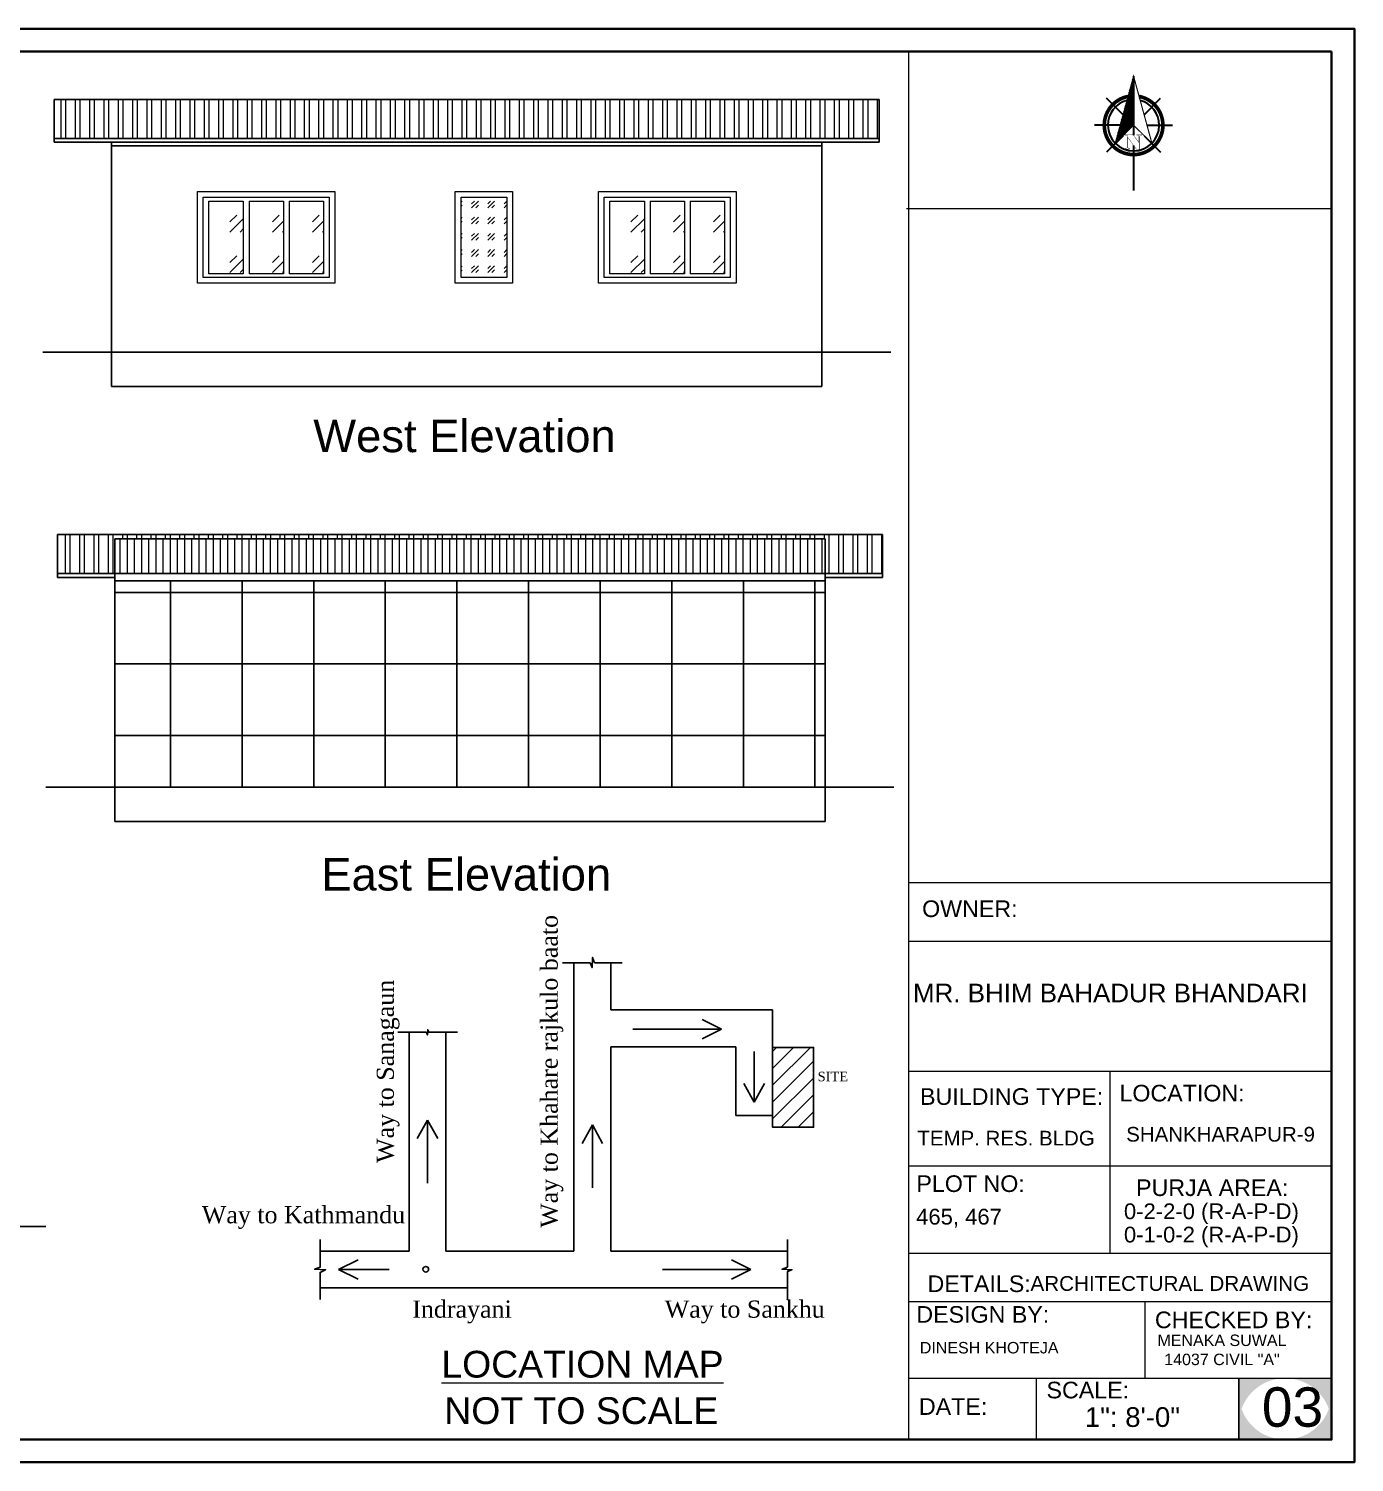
# Model space of a CAD drawing. Header units: inches. Extents: x 54699 to 80583, y -8431 to -3547.
# Drawn here: x 75871 to 76566, y -8431 to -7681 of the extents above; entities that cross this region are included whole.
import ezdxf

# ---------------------------------------------------------------- set-up
doc = ezdxf.new("R2010")
doc.units = ezdxf.units.IN
doc.header["$LTSCALE"] = 0.5
doc.header["$MEASUREMENT"] = 0
for name, color, linetype, lineweight in [('1', 7, 'Continuous', 25), ('DIM_LINE', 173, 'Continuous', 20), ('Dimention', 5, 'Continuous', 20), ('door', 202, 'Continuous', 5), ('Siteplan', 7, 'Continuous', 30), ('steps', 253, 'Continuous', 20), ('TEXT', 220, 'Continuous', 9), ('Toilet', 7, 'Continuous', 25)]:
    doc.layers.add(name, color=color, linetype=linetype, lineweight=lineweight)
doc.layers.add('Normal Wall', color=7, linetype='Continuous', lineweight=35, true_color=0xffaf89)
doc.layers.add('Rear Wall', color=7, linetype='Continuous', lineweight=20, true_color=0xd4e480)
doc.layers.add('REBARS', color=5, linetype='Continuous')
doc.styles.get("Standard").update_dxf_attribs({"font": 'arial.ttf'})
doc.styles.add('SwissBT', font='swiss.ttf', dxfattribs={"height": 12})

# ---------------------------------------------------------------- blocks, each defined once
blk = doc.blocks.new('*X743')
at = {"color": 0}
for p, q in [((146.95, -410.95), (147.62, -410.29)), ((147.15, -410.22), (147.62, -409.76)), ((147.35, -409.49), (147.62, -409.23)), ((147.55, -408.76), (147.62, -408.7)), ((145.56, -416.06), (147.62, -414)), ((145.76, -415.33), (147.62, -413.47)), ((145.96, -414.6), (147.62, -412.94)), ((146.16, -413.87), (147.62, -412.41)), ((146.36, -413.14), (147.62, -411.88)), ((146.55, -412.41), (147.62, -411.35)), ((146.75, -411.68), (147.62, -410.82)), ((143.96, -421.9), (147.62, -418.24)), ((144.16, -421.17), (147.62, -417.71)), ((144.36, -420.44), (147.62, -417.18)), ((144.56, -419.71), (147.62, -416.65)), ((144.76, -418.98), (147.62, -416.12)), ((144.96, -418.25), (147.62, -415.59)), ((145.16, -417.52), (147.62, -415.06)), ((145.36, -416.79), (147.62, -414.53)), ((142.76, -426.28), (147.62, -421.42)), ((142.96, -425.55), (147.62, -420.89)), ((143.16, -424.82), (147.62, -420.36)), ((143.36, -424.09), (147.62, -419.83)), ((143.56, -423.36), (147.62, -419.3)), ((143.76, -422.63), (147.62, -418.77))]:
    blk.add_line(p, q, dxfattribs=at)
blk = doc.blocks.new('NORTH_15')
for p, q in [((0, 3.66), (0, 10.62)), ((-2.87, 2.87), (-7.37, 7.37)), ((2.87, 2.87), (7.37, 7.37)), ((-13.37, 0), (2.72, 0)), ((5.49, 0), (17.83, 0)), ((-2.87, -2.87), (-7.37, -7.37)), ((0, -3.66), (0, -10.62)), ((2.87, -2.87), (7.37, -7.37))]:
    blk.add_line(p, q)
at = {"const_width": 1}
for points in [[(0, -8, 1), (0, 8, 0.359415), (-7.86, 1.52, 1)], [(-7.86, -1.52, 0.359415), (0, -8, 1)]]:
    blk.add_lwpolyline(points, format="xyb", dxfattribs=at)
for points, const_width in [([(4.96, -5.01), (-13.37, 0), (4.9, 5), (0, 0), (4.96, -5.01)], 0.3), ([(5.93, -1.55), (6, -1.55), (6.07, -1.54), (6.13, -1.53), (6.17, -1.52), (6.22, -1.51), (6.26, -1.49), (6.28, -1.47), (6.3, -1.45), (6.32, -1.42), (6.33, -1.39), (6.35, -1.34), (6.36, -1.29), (6.37, -1.23), (6.38, -1.16), (6.38, -1.08), (6.38, -1), (6.54, -1), (6.54, -2.34), (6.38, -2.34), (6.38, -2.3), (6.38, -2.23), (6.38, -2.16), (6.37, -2.09), (6.36, -2.04), (6.35, -1.99), (6.33, -1.95), (6.32, -1.91), (6.3, -1.88), (6.28, -1.86), (6.26, -1.83), (6.22, -1.81), (6.18, -1.8), (6.13, -1.78), (6.07, -1.77), (6.01, -1.76), (5.95, -1.76), (2.66, -1.76), (2.66, -2.34), (2.5, -2.34), (2.5, -0.16), (4.71, 1.44), (3.14, 1.44), (3.07, 1.44), (3, 1.43), (2.94, 1.42), (2.89, 1.41), (2.85, 1.4), (2.81, 1.38), (2.78, 1.36), (2.76, 1.34), (2.74, 1.31), (2.72, 1.27), (2.7, 1.22), (2.69, 1.17), (2.68, 1.11), (2.67, 1.04), (2.66, 0.97), (2.66, 0.89), (2.66, 0.87), (2.5, 0.87), (2.5, 2.21), (2.66, 2.21), (2.66, 2.17), (2.66, 2.09), (2.67, 2.03), (2.68, 1.97), (2.69, 1.91), (2.7, 1.86), (2.71, 1.82), (2.73, 1.78), (2.75, 1.76), (2.77, 1.74), (2.8, 1.72), (2.85, 1.7), (2.89, 1.68), (2.94, 1.67), (3, 1.66), (3.07, 1.66), (3.14, 1.66), (6.54, 1.66), (6.54, 0.75), (3.33, -1.55), (5.93, -1.55), (5.93, -1.55)], 0.1)]:
    blk.add_lwpolyline(points, dxfattribs=dict(const_width=const_width))
for start, end in [(90, 164.973), (270, 90), (195.027, 270)]:
    blk.add_arc((0, 0), 7, start, end)
at = {"rotation": 90}
blk.add_blockref('*X743', (-421.89, -147.62), dxfattribs=at)
blk = doc.blocks.new('A$C0BDB7EE9')
at = {"layer": 'Siteplan', "xscale": 2.999999999999779, "yscale": 2.999999999999779, "zscale": 2.999999999999779, "rotation": 247.8612575918487}
blk.add_blockref('NORTH_15', (20.2, 49.5), dxfattribs=at)
blk = doc.blocks.new('A$C327B4BBD')
at = {"layer": 'Dimention', "ltscale": 0.3, "xscale": 1.171875000000082, "yscale": 1.171875000000082, "zscale": 1.171875000000082, "rotation": 112.1387424081494}
blk.add_blockref('A$C0BDB7EE9', (16.1, 0), dxfattribs=at)

msp = doc.modelspace()

# ---------------------------------------------------------------- hatches: boundary and pattern name
msp.add_hatch(color=0).paths.add_polyline_path([(76553.63, -8387.36), (76529.32, -8387.36, -0.414214), (76553.63, -8411.67)])
at = {"layer": '1', "ltscale": 5}
h = msp.add_hatch(dxfattribs=at)
h.set_pattern_fill('ANSI37', color=256, scale=300, angle=45, style=0)
h.set_pattern_definition([(90, (-1904.423, -2538.484), (-37.5, 0), []), (180, (-1904.423, -2538.484), (-4e-15, -37.5), [])])
h.paths.add_polyline_path([(76288.41, -8078), (76288.41, -7970), (75916.41, -7970), (75916.41, -8078)])
at = {"layer": 'DIM_LINE'}
h = msp.add_hatch(dxfattribs=at)
h.set_pattern_fill('ANSI32', color=256, scale=20, angle=225)
h.set_pattern_definition([(270, (-699.122, -2298.628), (7.5, -9e-16), []), (270, (-701.622, -2301.128), (7.5, -9e-16), [])])
h.paths.add_polyline_path([(75884.76, -7717.89), (75884.76, -7738.31), (76316.76, -7738.31), (76316.76, -7717.89)])
h = msp.add_hatch(dxfattribs=at)
h.set_pattern_fill('ANSI32', color=256, scale=20, angle=225)
h.set_pattern_definition([(270, (-1904.423, -2526.4836), (7.5, -9e-16), []), (270, (-1906.923, -2528.9836), (7.5, -9e-16), [])])
h.paths.add_polyline_path([(76318.41, -7945.74), (75886.41, -7945.74), (75886.41, -7966.17), (75916.41, -7966.17), (75916.41, -7948), (76288.41, -7948), (76288.41, -7966.17), (76318.41, -7966.17)])
at = {"layer": 'door', "ltscale": 0.5}
h = msp.add_hatch(dxfattribs=at)
h.set_pattern_fill('GOST_GLASS', color=256, scale=2.5)
h.set_pattern_definition([(45, (-286535.694, 22865.72), (21.21320344, 0), [12.5, -17.5]), (45, (-286530.391, 22865.72), (21.21320344, 0), [5, -25]), (45, (-286535.694, 22871.023), (21.21320344, 0), [5, -25])])
h.paths.add_polyline_path([(75965.76, -7809.15), (75983.76, -7809.15), (75983.76, -7771.15), (75965.76, -7771.15)])
h = msp.add_hatch(dxfattribs=at)
h.set_pattern_fill('GOST_GLASS', color=256, scale=2.5)
h.set_pattern_definition([(45, (-286534.694, 22865.72), (21.21320344, 0), [12.5, -17.5]), (45, (-286529.391, 22865.72), (21.21320344, 0), [5, -25]), (45, (-286534.694, 22871.023), (21.21320344, 0), [5, -25])])
h.paths.add_polyline_path([(75986.76, -7809.15), (76004.76, -7809.15), (76004.76, -7771.15), (75986.76, -7771.15)])
h = msp.add_hatch(dxfattribs=at)
h.set_pattern_fill('GOST_GLASS', color=256, scale=2.5)
h.set_pattern_definition([(45, (-286513.694, 22865.72), (21.21320344, 0), [12.5, -17.5]), (45, (-286508.391, 22865.72), (21.21320344, 0), [5, -25]), (45, (-286513.694, 22871.023), (21.21320344, 0), [5, -25])])
h.paths.add_polyline_path([(76007.76, -7809.15), (76025.76, -7809.15), (76025.76, -7771.15), (76007.76, -7771.15)])
h = msp.add_hatch(dxfattribs=at)
h.set_pattern_fill('GOST_GLASS', color=256)
h.set_pattern_definition([(45, (-286506.6944, 22865.72), (8.48528137, 0), [5, -7]), (45, (-286504.573, 22865.72), (8.48528137, 0), [2, -10]), (45, (-286506.6944, 22867.841), (8.48528137, 0), [2, -10])])
h.paths.add_polyline_path([(76097.76, -7769.15), (76097.76, -7811.15), (76121.76, -7811.15), (76121.76, -7769.15)])
h = msp.add_hatch(dxfattribs=at)
h.set_pattern_fill('GOST_GLASS', color=256, scale=2.5)
h.set_pattern_definition([(45, (-286325.694, 22865.72), (21.21320344, 0), [12.5, -17.5]), (45, (-286320.391, 22865.72), (21.21320344, 0), [5, -25]), (45, (-286325.694, 22871.023), (21.21320344, 0), [5, -25])])
h.paths.add_polyline_path([(76175.76, -7809.15), (76193.76, -7809.15), (76193.76, -7771.15), (76175.76, -7771.15)])
h = msp.add_hatch(dxfattribs=at)
h.set_pattern_fill('GOST_GLASS', color=256, scale=2.5)
h.set_pattern_definition([(45, (-286324.694, 22865.72), (21.21320344, 0), [12.5, -17.5]), (45, (-286319.391, 22865.72), (21.21320344, 0), [5, -25]), (45, (-286324.694, 22871.023), (21.21320344, 0), [5, -25])])
h.paths.add_polyline_path([(76196.76, -7809.15), (76214.76, -7809.15), (76214.76, -7771.15), (76196.76, -7771.15)])
h = msp.add_hatch(dxfattribs=at)
h.set_pattern_fill('GOST_GLASS', color=256, scale=2.5)
h.set_pattern_definition([(45, (-286303.694, 22865.72), (21.21320344, 0), [12.5, -17.5]), (45, (-286298.391, 22865.72), (21.21320344, 0), [5, -25]), (45, (-286303.694, 22871.023), (21.21320344, 0), [5, -25])])
h.paths.add_polyline_path([(76217.76, -7809.15), (76235.76, -7809.15), (76235.76, -7771.15), (76217.76, -7771.15)])
at = {"layer": 'steps', "ltscale": 0.3}
h = msp.add_hatch(dxfattribs=at)
h.set_pattern_fill('ANSI31', scale=30, angle=45)
h.set_pattern_definition([(90, (-1904.423, -2526.4836), (-3.75, 0), [])])
h.paths.add_polyline_path([(76288.41, -7966), (76288.41, -7948), (75916.41, -7948), (75916.41, -7966)])
at = {"layer": 'steps', "ltscale": 0.3, "transparency": 33554623}
h = msp.add_hatch(dxfattribs=at)
h.set_pattern_fill('ANSI31', scale=50)
h.set_pattern_definition([(45, (0, 13.2125), (-4.4194174, 4.4194174), [])])
h.paths.add_polyline_path([(76260.91, -8256.01), (76282.35, -8256.01), (76282.35, -8214.18), (76260.91, -8214.18)])
at = {"layer": 'TEXT'}
for points in [[(76529.32, -8387.36), (76505.01, -8387.36), (76505.01, -8411.67, -0.414214)], [(76529.32, -8387.36), (76505.01, -8387.36), (76505.01, -8411.67, -0.414214)], [(76553.63, -8387.36), (76529.32, -8387.36, -0.414214), (76553.63, -8411.67)], [(76505.01, -8395.18), (76505.01, -8419.49), (76529.32, -8419.49, -0.414214)], [(76505.01, -8395.18), (76505.01, -8419.49), (76529.32, -8419.49, -0.414214)], [(76553.63, -8395.18, -0.414214), (76529.32, -8419.49), (76553.63, -8419.49)], [(76553.63, -8395.18, -0.414214), (76529.32, -8419.49), (76553.63, -8419.49)]]:
    msp.add_hatch(color=0, dxfattribs=at).paths.add_polyline_path(points)

# ---------------------------------------------------------------- linework, layer by layer
at = {"color": 0}
msp.add_line((76505.01, -8387.36), (76505.01, -8419.49), dxfattribs=at)
msp.add_line((76505.01, -8387.36), (76505.01, -8419.49), dxfattribs=at)
at = {"layer": 'door', "ltscale": 0.5}
for p, q in [((75983.76, -7771.15), (75983.76, -7809.15)), ((75986.76, -7771.15), (75986.76, -7809.15)), ((76007.76, -7771.15), (76007.76, -7809.15)), ((76193.76, -7771.15), (76193.76, -7809.15)), ((76196.76, -7771.15), (76196.76, -7809.15)), ((76217.76, -7771.15), (76217.76, -7809.15))]:
    msp.add_line(p, q, dxfattribs=at)
for points in [[(76031.76, -7814.15), (75959.76, -7814.15), (75959.76, -7766.15), (76031.76, -7766.15)], [(76094.76, -7766.15), (76124.76, -7766.15), (76124.76, -7814.15), (76094.76, -7814.15)], [(76241.76, -7814.15), (76169.76, -7814.15), (76169.76, -7766.15), (76241.76, -7766.15)], [(76028.76, -7811.15), (75962.76, -7811.15), (75962.76, -7769.15), (76028.76, -7769.15)], [(76097.76, -7769.15), (76121.76, -7769.15), (76121.76, -7811.15), (76097.76, -7811.15)], [(76238.76, -7811.15), (76172.76, -7811.15), (76172.76, -7769.15), (76238.76, -7769.15)]]:
    msp.add_lwpolyline(points, close=True, dxfattribs=at)
for points in [[(75983.76, -7809.15), (75965.76, -7809.15), (75965.76, -7771.15), (75983.76, -7771.15)], [(75986.76, -7771.15), (76004.76, -7771.15), (76004.76, -7809.15), (75986.76, -7809.15)], [(76007.76, -7771.15), (76025.76, -7771.15), (76025.76, -7809.15), (76007.76, -7809.15)], [(76193.76, -7809.15), (76175.76, -7809.15), (76175.76, -7771.15), (76193.76, -7771.15)], [(76196.76, -7771.15), (76214.76, -7771.15), (76214.76, -7809.15), (76196.76, -7809.15)], [(76217.76, -7771.15), (76235.76, -7771.15), (76235.76, -7809.15), (76217.76, -7809.15)]]:
    msp.add_lwpolyline(points, dxfattribs=at)
at = {"layer": 'Normal Wall'}
for points in [[(75507.54, -7680.87), (76565.54, -7680.87), (76565.54, -8431.39), (75507.54, -8431.39)], [(75507.54, -7680.87), (76565.54, -7680.87), (76565.54, -8431.39), (75507.54, -8431.39)], [(76553.63, -7692.77), (75531.35, -7692.77), (75531.35, -8419.49), (76553.63, -8419.49)], [(76553.63, -7692.77), (75531.35, -7692.77), (75531.35, -8419.49), (76553.63, -8419.49)]]:
    msp.add_lwpolyline(points, close=True, dxfattribs=at)
at = {"layer": 'Rear Wall'}
for p, q in [((76332.21, -8137.04), (76332.21, -7692.77)), ((76331.03, -7775.07), (76553.63, -7775.07)), ((76332.21, -8127.78), (76553.63, -8127.78)), ((76332.21, -8127.78), (76553.63, -8127.78)), ((76332.21, -8127.78), (76553.63, -8127.78)), ((76332.21, -8127.78), (76553.63, -8127.78)), ((76332.21, -8158.59), (76553.63, -8158.59)), ((76332.21, -8158.59), (76553.63, -8158.59)), ((76332.21, -8226.64), (76553.63, -8226.64)), ((76332.21, -8226.64), (76553.63, -8226.64)), ((76437.48, -8226.64), (76437.48, -8312.54)), ((76437.48, -8226.64), (76437.48, -8321.81)), ((76332.21, -8276.13), (76553.63, -8276.13)), ((76332.21, -8276.13), (76553.63, -8276.13)), ((76332.21, -8321.81), (76553.63, -8321.81)), ((76332.21, -8347.24), (76553.63, -8347.24)), ((76332.21, -8347.24), (76553.63, -8347.24)), ((76456.06, -8387.36), (76456.06, -8347.24)), ((76456.06, -8387.36), (76456.06, -8347.24)), ((76332.21, -8387.36), (76553.63, -8387.36)), ((76332.21, -8387.36), (76553.63, -8387.36)), ((76398.95, -8387.36), (76398.95, -8419.49)), ((76398.95, -8387.36), (76398.95, -8419.49))]:
    msp.add_line(p, q, dxfattribs=at)
msp.add_lwpolyline([(76332.21, -8127.78), (76553.63, -8127.78), (76553.63, -8419.49), (76332.21, -8419.49)], close=True, dxfattribs=at)
msp.add_lwpolyline([(76332.21, -8127.78), (76553.63, -8127.78), (76553.63, -8419.49), (76332.21, -8419.49)], close=True, dxfattribs=at)
at = {"layer": 'Toilet'}
for p, q in [((75884.76, -7717.89), (76316.76, -7717.89)), ((75884.76, -7740.32), (75884.76, -7717.89)), ((76316.76, -7740.32), (76316.76, -7717.89)), ((75884.76, -7738.31), (76316.76, -7738.31)), ((75884.76, -7740.32), (76316.76, -7740.32)), ((75914.76, -7740.32), (75914.76, -7850.15)), ((75914.76, -7742.15), (76286.76, -7742.15)), ((76286.76, -7740.32), (76286.76, -7850.15)), ((75914.76, -7850.15), (75878.76, -7850.15)), ((75914.76, -7850.15), (76286.76, -7850.15)), ((75914.76, -7868.15), (75914.76, -7850.15)), ((76286.76, -7850.15), (76322.76, -7850.15)), ((76286.76, -7868.15), (76286.76, -7850.15)), ((75914.76, -7868.15), (76286.76, -7868.15)), ((76318.41, -7945.74), (75886.41, -7945.74)), ((75886.41, -7968.17), (75886.41, -7945.74)), ((75916.41, -7948), (76288.41, -7948)), ((75916.41, -7948), (75916.41, -7968.17)), ((76288.41, -7968.17), (76288.41, -7948)), ((76318.41, -7968.17), (76318.41, -7945.74)), ((75916.41, -7966.17), (75886.41, -7966.17)), ((75916.41, -7968.17), (75886.41, -7968.17)), ((75916.41, -7966), (76288.41, -7966)), ((75916.41, -7968.17), (75916.41, -8078)), ((76288.41, -7970), (75916.41, -7970)), ((76318.41, -7966.17), (76288.41, -7966.17)), ((76288.41, -7968.17), (76288.41, -8078)), ((76318.41, -7968.17), (76288.41, -7968.17)), ((75916.41, -8078), (75880.41, -8078)), ((76288.41, -8078), (75916.41, -8078)), ((75916.41, -8096), (75916.41, -8078)), ((76288.41, -8078), (76324.41, -8078)), ((76288.41, -8096), (76288.41, -8078)), ((76288.41, -8096), (75916.41, -8096)), ((76156.91, -8320.8), (76156.91, -8169.83)), ((76176.17, -8194.58), (76176.17, -8169.83)), ((76176.17, -8194.58), (76260.91, -8194.58)), ((76260.91, -8194.58), (76260.91, -8249.83)), ((76234.16, -8204.62), (76224.01, -8199.61)), ((76070.61, -8320.8), (76070.61, -8206.28)), ((76089.87, -8320.8), (76089.87, -8206.28)), ((76187.81, -8204.62), (76234.16, -8204.62)), ((76234.16, -8204.62), (76224.01, -8209.63)), ((76176.17, -8320.8), (76176.17, -8213.84)), ((76176.17, -8213.84), (76241.65, -8213.84)), ((76241.65, -8213.84), (76241.65, -8249.83)), ((76251.28, -8216.39), (76251.28, -8242.78)), ((76251.28, -8242.78), (76245.9, -8233.12)), ((76251.28, -8242.78), (76256.66, -8233.12)), ((76080.24, -8252.19), (76074.86, -8261.86)), ((76080.24, -8285.21), (76080.24, -8252.19)), ((76080.24, -8252.19), (76085.62, -8261.86)), ((76166.54, -8254.76), (76161.16, -8264.43)), ((76166.54, -8287.78), (76166.54, -8254.76)), ((76166.54, -8254.76), (76171.92, -8264.43)), ((76241.65, -8249.83), (76260.91, -8249.83)), ((75844.42, -8307.94), (75880.42, -8307.94)), ((76023.99, -8320.8), (76070.61, -8320.8)), ((76089.87, -8320.8), (76156.91, -8320.8)), ((76176.17, -8320.8), (76268.65, -8320.8)), ((76033.68, -8330.44), (76043.83, -8325.43)), ((76060.14, -8330.44), (76033.68, -8330.44)), ((76033.68, -8330.44), (76043.83, -8335.44)), ((76203.25, -8330.44), (76249.6, -8330.44)), ((76249.6, -8330.44), (76239.45, -8325.43)), ((76249.6, -8330.44), (76239.45, -8335.44)), ((76023.99, -8340.07), (76268.65, -8340.07))]:
    msp.add_line(p, q, dxfattribs=at)
at = {"layer": 'Toilet', "linetype": 'Continuous'}
for points in [[(76150.91, -8169.83), (76165.37, -8169.83), (76166.42, -8172.35), (76166.67, -8167.08), (76167.71, -8169.83), (76182.17, -8169.83)], [(76095.87, -8206.28), (76080.86, -8206.28), (76080.37, -8204.96), (76080.12, -8207.6), (76079.56, -8206.28), (76064.61, -8206.28)], [(76023.99, -8346.07), (76023.99, -8331.99), (76026.83, -8330.56), (76021.05, -8330.31), (76023.99, -8329.24), (76023.99, -8314.8)], [(76268.65, -8346.07), (76268.65, -8331.53), (76271.03, -8330.56), (76265.89, -8330.31), (76268.65, -8329.19), (76268.65, -8314.8)]]:
    msp.add_lwpolyline(points, dxfattribs=at)
at = {"layer": 'Toilet'}
msp.add_lwpolyline([(76260.91, -8214.18), (76282.35, -8214.18), (76282.35, -8256.01), (76260.91, -8256.01)], close=True, dxfattribs=at)
msp.add_circle((76079.3, -8330.32), 1.47, dxfattribs=at)

# ---------------------------------------------------------------- block references
at = {"layer": 'REBARS', "xscale": 0.5459999999999999, "yscale": 0.5459999999999999, "zscale": 0.5459999999999999, "rotation": 270}
msp.add_blockref('A$C327B4BBD', (76449.91, -7756.85), dxfattribs=at)

# ---------------------------------------------------------------- texts
at = {"color": 0}
for s, p in [('OWNER:', (76339.21, -8145.93)), ('LOCATION:', (76442.55, -8242.47))]:
    msp.add_text(s, height=8.704, dxfattribs=at).set_placement(p)
at = {"color": 7, "linetype": 'ByBlock', "lineweight": 5, "attachment_point": 5}
for s, insert, char_height, width in [('{\\fArial CE|b0|i0|c238|p34;\\P\\fArial CE|b0|i0|c0|p34;\\H2.8333x;West Elevation}', (76099.58, -7889.18), 6, 232.9624), ('{\\fArial CE|b0|i0|c238|p34;\\P\\fArial CE|b0|i0|c0|p34;\\H2.8333x;East Elevation}', (76100.49, -8118.67), 6, 232.9624), ('{\\fArial CE|b0|i0|c238|p34;\\P\\fTimes New Roman|b0|i0|c0|p18;\\H1.8x;Way to Kathmandu}', (76015.26, -8299.08), 5, 232.9624), ('{\\fArial CE|b0|i0|c238|p34;\\P\\fTimes New Roman|b0|i0|c0|p18;\\H1.8x;Indrayani}', (76098.28, -8348.5), 5, 232.9624), ('{\\fArial CE|b0|i0|c238|p34;\\P\\fTimes New Roman|b0|i0|c0|p18;\\H1.8x;Way to Sankhu}', (76246.33, -8348.5), 5, 232.9624), ('{\\fArial TUR|b0|i0|c162|p34;\\LLOCATION MAP}', (76161.36, -8380.12), 14, 235.547)]:
    msp.add_mtext(s, dxfattribs=dict(at, insert=insert, char_height=char_height, width=width))
at = {"color": 7, "linetype": 'ByBlock', "lineweight": 5, "char_height": 5, "width": 232.9624, "attachment_point": 5, "rotation": 90}
for s, insert in [('{\\fArial CE|b0|i0|c238|p34;\\P\\fTimes New Roman|b0|i0|c0|p18;\\H1.8x;Way to Khahare rajkulo baato}', (76141.21, -8226.73)), ('{\\fArial CE|b0|i0|c238|p34;\\P\\fTimes New Roman|b0|i0|c0|p18;\\H1.8x;Way to Sanagaun}', (76055.42, -8226.73))]:
    msp.add_mtext(s, dxfattribs=dict(at, insert=insert))
at = {"color": 7, "linetype": 'ByBlock', "lineweight": 5, "insert": (76160.73, -8404.44), "char_height": 14, "attachment_point": 5}
msp.add_mtext_dynamic_manual_height_columns('NOT TO SCALE', width=161.3532, gutter_width=40, heights=[0], dxfattribs=at)
at = {"layer": 'steps', "color": 7, "ltscale": 0.3, "insert": (76292.47, -8226.92), "char_height": 5, "width": 55.268, "attachment_point": 2}
msp.add_mtext('{\\fTimes New Roman|b0|i0|c0|p18;SITE}', dxfattribs=at)
at = {"layer": 'TEXT', "color": 0}
for s, height, p in [('OWNER:', 8.704, (76339.21, -8145.93)), ('LOCATION:', 8.704, (76442.55, -8242.47)), ('CHECKED BY:', 8.7044, (76461.12, -8361.16)), ('CHECKED BY:', 8.7044, (76461.12, -8361.16)), ('SCALE:', 8.704, (76404.35, -8397.9)), ('SCALE:', 8.704, (76404.35, -8397.9))]:
    msp.add_text(s, height=height, dxfattribs=at).set_placement(p)
at = {"layer": 'TEXT', "color": 0, "linetype": 'ByBlock', "style": 'SwissBT'}
for s, insert, char_height, width, attachment_point in [('MR. BHIM BAHADUR BHANDARI', (76437.77, -8180.83), 9.72, 229.4325, 2), ('ARCHITECTURAL DRAWING', (76395.94, -8333.89), 7.7396, 268.5322, 1), ('DINESH KHOTEJA', (76338, -8368.38), 6, 201.5276, 1), ('MENAKA SUWAL\\P14037 CIVIL "A"', (76496.23, -8364.51), 6, 88.5492, 2)]:
    msp.add_mtext(s, dxfattribs=dict(at, insert=insert, char_height=char_height, width=width, attachment_point=attachment_point))
at = {"layer": 'TEXT', "color": 0, "attachment_point": 1}
for s, insert, char_height, width in [('BUILDING TYPE:', (76338.13, -8235.55), 8.7044, 148.5551), ('BUILDING TYPE:', (76338.13, -8235.55), 8.7044, 148.5551), ('PLOT NO: ', (76336.23, -8281.16), 8.704, 138.0271), ('PLOT NO: ', (76336.23, -8281.16), 8.704, 138.0271), ('PURJA AREA:', (76451.24, -8283.27), 8.7044, 197.5821), ('PURJA AREA:', (76451.24, -8283.27), 8.7044, 197.5821), ('DETAILS: ', (76342.04, -8333.55), 8.704, 138.0271), ('DESIGN BY:', (76336.19, -8349.6), 8.704, 138.0271), ('DESIGN BY:', (76336.19, -8349.6), 8.704, 138.0271), ('DATE:', (76337.54, -8397.83), 8.704, 34.8177)]:
    msp.add_mtext(s, dxfattribs=dict(at, insert=insert, char_height=char_height, width=width))
at = {"layer": 'TEXT', "color": 0, "linetype": 'ByBlock', "insert": (76446.08, -8255.82), "char_height": 7.6711, "attachment_point": 1}
msp.add_mtext_dynamic_manual_height_columns('SHANKHARAPUR-9', width=381.0351, gutter_width=1.53, heights=[0], dxfattribs=at)
at = {"layer": 'TEXT', "color": 0, "linetype": 'ByBlock', "insert": (76336.72, -8257.85), "char_height": 7.6711, "width": 381.0351, "attachment_point": 1}
msp.add_mtext('TEMP. RES. BLDG', dxfattribs=at)
at = {"layer": 'TEXT', "color": 0, "style": 'SwissBT'}
for s, insert, char_height, width, attachment_point in [('465, 467', (76336.08, -8298.67), 8.256, 163.2142, 1), ('0-2-2-0 (R-A-P-D)', (76490.7, -8295.84), 8.2555, 163.2142, 2), ('0-1-0-2 (R-A-P-D)', (76490.7, -8308.04), 8.2555, 163.2142, 2), ('03', (76517.12, -8392.13), 20.639, 20.1585, 1)]:
    msp.add_mtext(s, dxfattribs=dict(at, insert=insert, char_height=char_height, width=width, attachment_point=attachment_point))
at = {"layer": 'TEXT', "color": 0, "ltscale": 0.5, "insert": (76424.43, -8402.54), "char_height": 10.319, "width": 127.5344, "attachment_point": 1, "style": 'SwissBT'}
msp.add_mtext('1": 8\'-0"', dxfattribs=at)
msp.add_mtext('1": 8\'-0"', dxfattribs=at)

doc.saveas('drawing.dxf')
